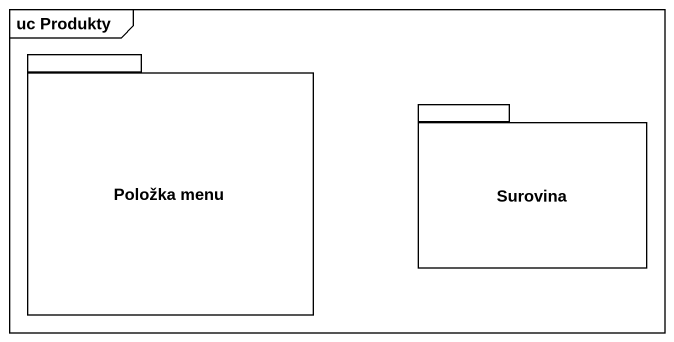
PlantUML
@startuml
mainframe uc Produkty
package "Položka menu" as Položka_menu {
}
package Surovina {
}
@enduml
